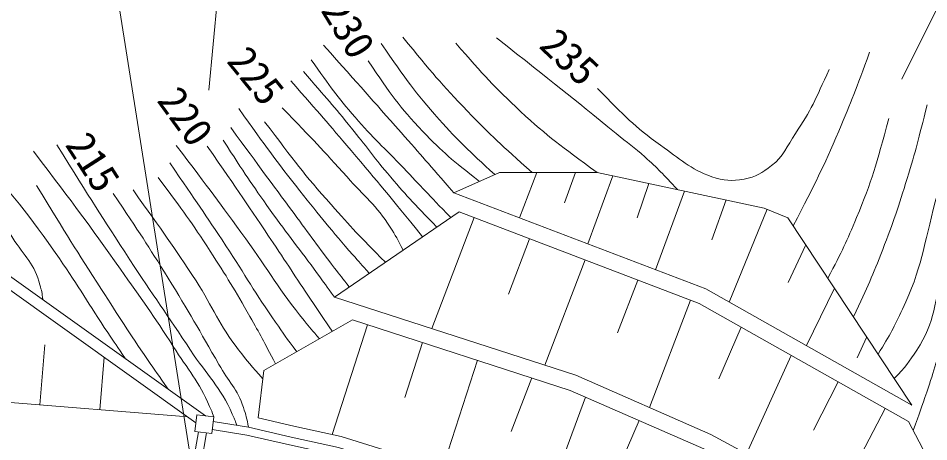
# Model space of a CAD drawing. Units: millimetres, scale not verified. Extents: x 40000 to 680000, y 20000 to 380000.
# Drawn here: x 394502 to 451204, y 290381 to 316763 of the extents above; entities that cross this region are included whole.
import ezdxf
from ezdxf.enums import TextEntityAlignment as Align

# ---------------------------------------------------------------- set-up
doc = ezdxf.new("R2010")
doc.units = ezdxf.units.MM
doc.header["$LTSCALE"] = 1000
for name, color, linetype, lineweight in [('M-BGD', 7, 'Continuous', 13), ('M-BGD-OTRS1', 7, 'Continuous', 13), ('M-STR-HTXT', 7, 'Continuous', 13)]:
    doc.layers.add(name, color=color, linetype=linetype, lineweight=lineweight)
doc.styles.add('ＭＳ ゴシック', font='')
doc.styles.get('ＭＳ ゴシック').set_extended_font_data('MS Gothic')

msp = doc.modelspace()

# ---------------------------------------------------------------- linework, layer by layer
at = {"layer": 'M-BGD'}
for p, q in [((421625, 305894), (424474, 307154)), ((424474, 307154), (430555, 307147)), ((426806, 307151), (425709, 304336)), ((429204, 307148), (428512, 305260)), ((431533, 306939), (429969, 302711)), ((430555, 307147), (440950, 304942)), ((433765, 306466), (433047, 304320)), ((435997, 305992), (434191, 301100)), ((438578, 305445), (437704, 302956)), ((414188, 299396), (421950, 304699)), ((441148, 304861), (438780, 299083)), ((440950, 304942), (442428, 304336)), ((422884, 304343), (420248, 297431)), ((442428, 304336), (450148, 292671)), ((426340, 303025), (425022, 299569)), ((443540, 302655), (442446, 300307)), ((429796, 301707), (427294, 295147)), ((406162, 292001), (393959, 300722)), ((405571, 291563), (393395, 300264)), ((433076, 300456), (431825, 297176)), ((445337, 299940), (443590, 296370)), ((436356, 299205), (433804, 292513)), ((328815, 298196), (405060, 291928)), ((409802, 294815), (415311, 297981)), ((416262, 297672), (414046, 290837)), ((439511, 297523), (438126, 294296)), ((419680, 296564), (418572, 293147)), ((447344, 296908), (446742, 295617)), ((395849, 292685), (396157, 296430)), ((399594, 292378), (399862, 295643)), ((423097, 295456), (420904, 288691)), ((442630, 295764), (439847, 289637)), ((409442, 291873), (409802, 294815)), ((426480, 294360), (425201, 291024)), ((445554, 294114), (444025, 291109)), ((429826, 293166), (427300, 286319)), ((405508, 291020), (405628, 292063)), ((405628, 292063), (406676, 291942)), ((448477, 292465), (445449, 286610)), ((406676, 291942), (406556, 290899)), ((433173, 291698), (431705, 288351)), ((449931, 291645), (455418, 281222)), ((406556, 290899), (405508, 291020))]:
    msp.add_line(p, q, dxfattribs=at)
for points in [[(421625, 305894), (437321, 299907), (450148, 292671)], [(421950, 304699), (436895, 298999), (449931, 291645)], [(414188, 299396), (429226, 294521), (437626, 290837), (455418, 281222)], [(415311, 297981), (428870, 293585), (437187, 289938), (454942, 280342)], [(406642, 291652), (408843, 291293), (411506, 290679), (414443, 290030), (417396, 289118), (420392, 288134), (429053, 284923), (455387, 271283)], [(409442, 291873), (411660, 291362), (414622, 290708), (417609, 289785), (420623, 288795), (429337, 285564), (455318, 272107)], [(406585, 291154), (408746, 290802), (411395, 290192), (414315, 289546), (417244, 288642), (420227, 287662), (428850, 284465), (455157, 270839)]]:
    msp.add_lwpolyline(points, dxfattribs=at)
for points, knots in [([(379872, 322881), (381904, 319996), (382424, 319258), (384089, 316956), (385761, 314644), (386733, 313375), (388414, 311068), (390681, 307956), (392102, 306314), (394168, 303065), (394874, 301955), (395537, 301427), (395858, 300151), (395947, 299800), (395998, 299649), (396031, 299241)], [0, 0, 0, 0, 1, 1, 1, 2, 2, 2, 3, 3, 3, 4, 4, 4, 5, 5, 5, 5]), ([(418459, 315577), (420298, 313341), (420822, 312690), (422481, 310973), (423987, 309415), (424546, 308904), (426504, 307152)], [0, 0, 0, 0, 1, 1, 1, 2, 2, 2, 2]), ([(424293, 315541), (427923, 312655), (428853, 311932), (431744, 309580), (432440, 309013), (432854, 308723), (433525, 308126), (434364, 307379), (434628, 307081), (435554, 306086)], [0, 0, 0, 0, 1, 1, 1, 2, 2, 2, 3, 3, 3, 3]), ([(413518, 315074), (415870, 312439), (416467, 311775), (418340, 309646), (419627, 308184), (420032, 307722), (421625, 305894)], [0, 0, 0, 0, 1, 1, 1, 2, 2, 2, 2]), ([(417102, 315189), (418691, 312909), (419160, 312192), (420712, 310464), (421988, 309045), (422492, 308560), (424182, 307025)], [0, 0, 0, 0, 1, 1, 1, 2, 2, 2, 2]), ([(421748, 315214), (423545, 313145), (424100, 312514), (425783, 310961), (427536, 309342), (428248, 308830), (430555, 307147)], [0, 0, 0, 0, 1, 1, 1, 2, 2, 2, 2]), ([(412743, 314177), (413973, 312443), (414334, 311929), (415481, 310591), (416588, 309300), (417313, 308672), (418486, 307441), (419637, 306232), (419996, 305854), (421431, 304344)], [0, 0, 0, 0, 1, 1, 1, 2, 2, 2, 3, 3, 3, 3]), ([(442766, 303825), (444185, 306605), (444599, 307379), (445602, 309736), (446407, 311628), (446659, 312285), (447510, 314642)], [0, 0, 0, 0, 1, 1, 1, 2, 2, 2, 2]), ([(416302, 314099), (417739, 311990), (418193, 311274), (419695, 309713), (420969, 308389), (421516, 307932), (423224, 306601)], [0, 0, 0, 0, 1, 1, 1, 2, 2, 2, 2]), ([(430581, 312379), (432294, 310650), (432826, 310046), (434506, 308853), (435701, 308004), (436323, 307379), (437704, 306890), (438443, 306629), (438932, 306612), (439704, 306745), (440436, 306871), (440825, 307126), (441412, 307581), (442181, 308178), (442357, 308773), (442902, 309580), (443891, 311043), (444124, 311673), (445010, 313578)], [0, 0, 0, 0, 1, 1, 1, 2, 2, 2, 3, 3, 3, 4, 4, 4, 5, 5, 5, 6, 6, 6, 6]), ([(412258, 313450), (413726, 311759), (414118, 311318), (415263, 309912), (416148, 308826), (416590, 308174), (417492, 307102), (418635, 305743), (419064, 305315), (420564, 303753)], [0, 0, 0, 0, 1, 1, 1, 2, 2, 2, 3, 3, 3, 3]), ([(411483, 312856), (413310, 310774), (413780, 310234), (415227, 308531), (416994, 306452), (417544, 305772), (419686, 303152)], [0, 0, 0, 0, 1, 1, 1, 2, 2, 2, 2]), ([(446516, 298159), (447429, 300131), (447685, 300687), (448332, 302349), (448996, 304056), (449321, 305032), (449859, 306783), (450402, 308555), (450552, 309165), (451094, 311363)], [0, 0, 0, 0, 1, 1, 1, 2, 2, 2, 3, 3, 3, 3]), ([(408241, 311139), (410020, 308646), (410495, 307960), (412045, 306002), (413296, 304421), (414007, 303541), (415340, 302028), (415737, 301578), (415864, 301429), (416364, 300883)], [0, 0, 0, 0, 1, 1, 1, 2, 2, 2, 3, 3, 3, 3]), ([(410930, 311188), (412905, 309140), (413443, 308602), (414977, 306874), (416046, 305670), (416816, 305116), (417666, 303749), (418004, 303205), (418142, 302997), (418467, 302320)], [0, 0, 0, 0, 1, 1, 1, 2, 2, 2, 3, 3, 3, 3]), ([(409840, 310315), (411747, 307811), (412268, 307088), (413983, 305154), (415261, 303713), (415714, 303231), (417366, 301567)], [0, 0, 0, 0, 1, 1, 1, 2, 2, 2, 2]), ([(444922, 300567), (445831, 302305), (446075, 302843), (446709, 304348), (447692, 306683), (447894, 307587), (448720, 310515)], [0, 0, 0, 0, 1, 1, 1, 2, 2, 2, 2]), ([(448046, 295847), (448825, 297080), (449031, 297521), (449568, 298642), (450748, 301104), (450911, 302688), (451603, 305329), (452121, 307305), (452279, 307975), (452803, 310418)], [0, 0, 0, 0, 1, 1, 1, 2, 2, 2, 3, 3, 3, 3]), ([(407732, 309952), (409652, 307342), (410134, 306685), (411681, 304597), (412664, 303270), (413194, 302512), (414201, 301204), (414556, 300744), (414669, 300595), (415115, 300029)], [0, 0, 0, 0, 1, 1, 1, 2, 2, 2, 3, 3, 3, 3]), ([(449057, 294320), (449758, 295030), (449975, 295359), (450464, 296097), (451619, 297837), (451530, 299176), (452154, 301168), (453198, 304495), (453450, 305636), (454499, 309782)], [0, 0, 0, 0, 1, 1, 1, 2, 2, 2, 3, 3, 3, 3]), ([(407255, 309164), (408640, 307048), (409009, 306478), (410199, 304803), (411316, 303231), (412009, 302400), (413143, 300841), (413553, 300278), (413684, 300100), (414188, 299396)], [0, 0, 0, 0, 1, 1, 1, 2, 2, 2, 3, 3, 3, 3]), ([(391542, 308847), (394255, 305573), (395071, 304670), (397067, 301796), (398295, 300027), (398879, 298966), (400083, 297180), (400512, 296544), (400648, 296340), (401187, 295556)], [0, 0, 0, 0, 1, 1, 1, 2, 2, 2, 3, 3, 3, 3]), ([(395461, 308476), (398106, 304965), (398821, 304049), (400865, 301134), (402174, 299266), (402947, 298243), (404160, 296312), (405066, 294871), (405759, 294155), (406420, 292586), (406525, 292337), (406573, 292246), (406676, 291942)], [0, 0, 0, 0, 1, 1, 1, 2, 2, 2, 3, 3, 3, 4, 4, 4, 4]), ([(396914, 308873), (399083, 305393), (399641, 304483), (401458, 301713), (402911, 299497), (403781, 298293), (405238, 296079), (406257, 294531), (407087, 293803), (407831, 292106), (407948, 291837), (408004, 291738), (408116, 291411)], [0, 0, 0, 0, 1, 1, 1, 2, 2, 2, 3, 3, 3, 4, 4, 4, 4]), ([(404347, 308837), (406461, 306032), (407008, 305311), (408673, 303022), (410109, 301046), (410752, 299816), (412307, 297933), (412675, 297487), (412796, 297328), (413264, 296804)], [0, 0, 0, 0, 1, 1, 1, 2, 2, 2, 3, 3, 3, 3]), ([(406274, 308801), (408280, 305878), (408796, 305137), (410381, 302767), (411366, 301295), (411899, 300457), (412889, 298987), (413344, 298312), (413487, 298098), (414058, 297261)], [0, 0, 0, 0, 1, 1, 1, 2, 2, 2, 3, 3, 3, 3]), ([(403948, 307747), (405654, 305256), (406095, 304615), (407437, 302585), (408660, 300736), (409252, 299638), (410526, 297824), (411034, 297102), (411198, 296861), (411845, 295989)], [0, 0, 0, 0, 1, 1, 1, 2, 2, 2, 3, 3, 3, 3]), ([(403221, 306838), (404812, 304688), (405263, 304096), (406456, 302258), (407468, 300698), (408012, 299807), (408927, 298188), (409573, 297045), (409782, 296663), (410528, 295232)], [0, 0, 0, 0, 1, 1, 1, 2, 2, 2, 3, 3, 3, 3]), ([(395649, 306339), (397576, 303194), (398068, 302371), (399684, 299870), (400790, 298156), (401399, 297188), (402555, 295508), (403055, 294781), (403216, 294545), (403849, 293654)], [0, 0, 0, 0, 1, 1, 1, 2, 2, 2, 3, 3, 3, 3]), ([(400420, 305849), (402098, 303338), (402548, 302666), (403837, 300578), (405117, 298505), (405783, 297311), (406999, 295199), (407601, 294152), (408150, 293658), (408525, 292509), (408678, 292043), (408745, 291851), (408843, 291293)], [0, 0, 0, 0, 1, 1, 1, 2, 2, 2, 3, 3, 3, 4, 4, 4, 4]), ([(401650, 306067), (403577, 303378), (404113, 302659), (405575, 300397), (406644, 298742), (407020, 297664), (408228, 296108), (408792, 295382), (408997, 295112), (409740, 294304)], [0, 0, 0, 0, 1, 1, 1, 2, 2, 2, 3, 3, 3, 3]), ([(450223, 291091), (450649, 292227), (450757, 292534), (451076, 293466), (451551, 294854), (451720, 295663), (452191, 297052), (452872, 299063), (453168, 299723), (454162, 302117)], [0, 0, 0, 0, 1, 1, 1, 2, 2, 2, 3, 3, 3, 3])]:
    msp.add_open_spline(points, degree=3, knots=knots, dxfattribs=at)
at = {"layer": 'M-BGD-OTRS1'}
for p, q in [((404784, 285652), (405736, 290994)), ((405287, 285624), (406233, 290936))]:
    msp.add_line(p, q, dxfattribs=at)
at = {"layer": 'M-STR-HTXT'}
for p, q in [((406365, 312273), (408650, 336117)), ((405280, 289125), (400234, 321067)), ((449529, 312961), (452452, 318855))]:
    msp.add_line(p, q, dxfattribs=at)

# ---------------------------------------------------------------- texts
at = {"layer": 'M-BGD', "style": 'ＭＳ ゴシック'}
for s, rotation, p in [('230', 301.355, (415064, 316130)), ('235', 316.715, (428847, 314360)), ('225', 308.93, (409316, 313186)), ('220', 305.948, (404930, 310654)), ('215', 302.725, (399163, 307805))]:
    msp.add_text(s, height=1833, rotation=rotation, dxfattribs=at).set_placement(p, align=Align.MIDDLE_CENTER)

doc.saveas('drawing.dxf')
